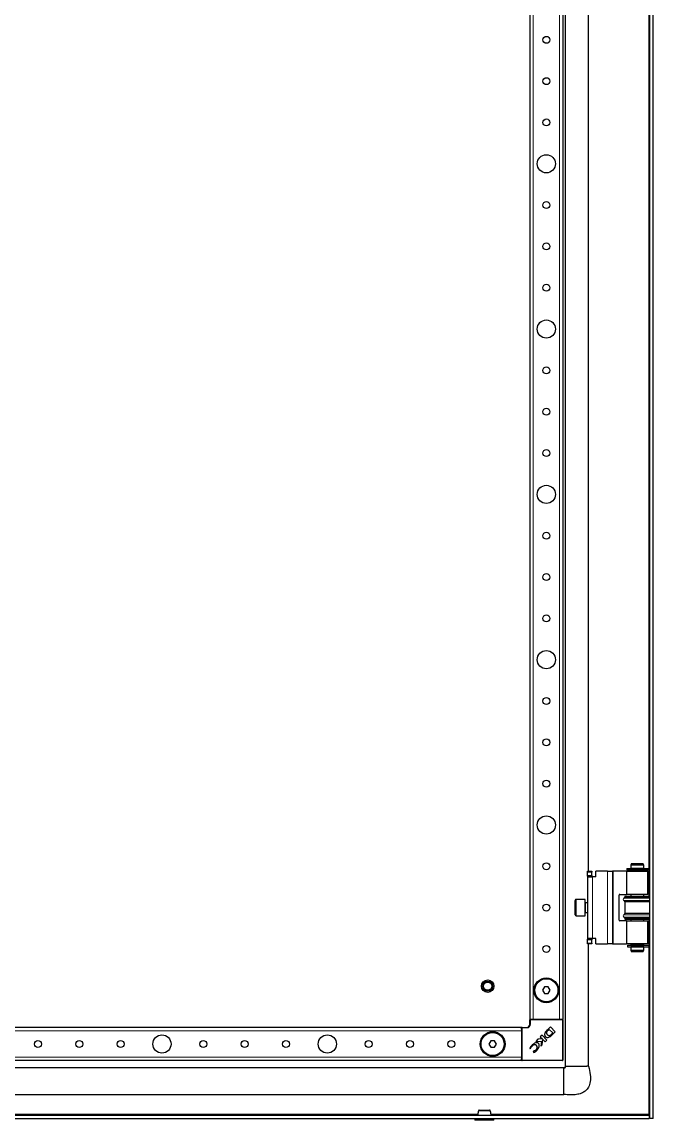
# Model space of a CAD drawing. Header units: millimetres. Extents: x -1685 to 3654, y -1920 to 1219.
# Drawn here: x -129 to 253, y -1093 to -428 of the extents above; entities that cross this region are included whole.
import ezdxf

# ---------------------------------------------------------------- set-up
doc = ezdxf.new("R2010")
doc.units = ezdxf.units.MM

msp = doc.modelspace()

# ---------------------------------------------------------------- linework, layer by layer
at = {"color": 7, "linetype": 'Continuous', "lineweight": 25}
for p, q in [((250.91, -1091.67), (250.91, 863.33)), ((252.91, -1091.67), (252.91, 863.33)), ((199.91, -1060.17), (199.91, 831.83)), ((178.41, 803.33), (178.41, -1031.67)), ((198.41, 803.33), (198.41, -1031.67)), ((213.91, -942.17), (213.91, -411.17)), ((213.36, -942.67), (213.36, -942.17)), ((213.36, -942.17), (215.86, -942.17)), ((213.36, -944.67), (213.36, -942.67)), ((215.86, -942.17), (215.86, -942.67)), ((215.86, -944.67), (215.86, -942.67)), ((225.36, -942.17), (218.36, -942.17)), ((218.36, -945.47), (218.36, -942.17)), ((225.36, -942.17), (228.36, -942.17)), ((228.36, -942.17), (228.36, -986.17)), ((228.86, -942.17), (228.36, -942.17)), ((236.96, -942.17), (228.86, -942.17)), ((236.96, -942.17), (236.96, -956.17)), ((236.96, -942.17), (249.86, -942.17)), ((237.04, -940.47), (237.04, -941.37)), ((237.04, -940.47), (237.1, -940.47)), ((237.04, -941.37), (237.1, -941.37)), ((237.1, -940.47), (250.56, -940.47)), ((237.1, -941.37), (250.56, -941.37)), ((239.99, -937.42), (239.41, -938.42)), ((239.41, -938.42), (239.41, -940.42)), ((247.41, -938.42), (239.41, -938.42)), ((243.95, -940.42), (239.41, -940.42)), ((239.41, -941.42), (239.41, -942.17)), ((243.95, -941.42), (239.41, -941.42)), ((239.91, -940.42), (239.91, -940.47)), ((239.91, -941.37), (239.91, -941.42)), ((239.99, -937.42), (246.84, -937.42)), ((247.41, -940.42), (243.95, -940.42)), ((247.41, -941.42), (243.95, -941.42)), ((247.41, -938.42), (246.84, -937.42)), ((246.91, -940.47), (246.91, -940.42)), ((246.91, -941.42), (246.91, -941.37)), ((247.41, -940.42), (247.41, -938.42)), ((247.41, -942.17), (247.41, -941.42)), ((249.86, -956.17), (249.86, -942.17)), ((250.56, -941.37), (250.56, -940.47)), ((213.36, -945.17), (213.36, -944.67)), ((215.86, -945.17), (213.36, -945.17)), ((213.36, -945.17), (213.36, -945.47)), ((213.36, -945.47), (216.36, -945.47)), ((213.36, -945.47), (213.36, -982.87)), ((215.86, -944.67), (215.86, -945.17)), ((215.86, -945.47), (215.86, -945.17)), ((218.36, -945.47), (216.36, -945.47)), ((232.86, -956.17), (236.96, -956.17)), ((249.86, -956.17), (236.96, -956.17)), ((239.41, -956.17), (239.41, -957.17)), ((247.41, -957.17), (247.41, -956.17)), ((205.86, -968.57), (205.86, -959.77)), ((211.86, -959.17), (206.46, -959.17)), ((211.86, -969.17), (211.86, -959.17)), ((213.36, -961.17), (212.11, -961.17)), ((232.36, -971.67), (232.36, -956.67)), ((235.91, -957.77), (235.21, -958.45)), ((235.21, -959.88), (235.91, -960.57)), ((235.91, -957.17), (235.91, -957.77)), ((235.91, -957.17), (250.91, -957.17)), ((250.91, -957.77), (235.91, -957.77)), ((235.91, -960.57), (235.91, -967.77)), ((250.91, -960.57), (235.91, -960.57)), ((206.46, -969.17), (211.86, -969.17)), ((212.11, -967.17), (213.36, -967.17)), ((235.91, -967.77), (235.21, -968.45)), ((250.91, -967.77), (235.91, -967.77)), ((236.96, -972.17), (232.86, -972.17)), ((235.21, -969.88), (235.91, -970.57)), ((235.91, -970.57), (235.91, -971.17)), ((250.91, -970.57), (235.91, -970.57)), ((235.91, -971.17), (250.91, -971.17)), ((236.96, -972.17), (236.96, -986.17)), ((236.96, -972.17), (249.86, -972.17)), ((239.41, -971.17), (239.41, -972.17)), ((247.41, -972.17), (247.41, -971.17)), ((249.86, -986.17), (249.86, -972.17)), ((216.36, -982.87), (213.36, -982.87)), ((213.36, -982.87), (213.36, -983.17)), ((215.86, -983.17), (215.86, -982.87)), ((218.36, -982.87), (216.36, -982.87)), ((218.36, -986.17), (218.36, -982.87)), ((213.36, -983.67), (213.36, -983.17)), ((213.36, -983.17), (215.86, -983.17)), ((213.36, -985.67), (213.36, -983.67)), ((213.36, -986.17), (213.36, -985.67)), ((215.86, -986.17), (213.36, -986.17)), ((213.91, -1060.17), (213.91, -986.17)), ((215.86, -983.17), (215.86, -983.67)), ((215.86, -985.67), (215.86, -983.67)), ((215.86, -985.67), (215.86, -986.17)), ((218.36, -986.17), (225.36, -986.17)), ((228.36, -986.17), (225.36, -986.17)), ((228.36, -986.17), (228.86, -986.17)), ((228.86, -986.17), (236.96, -986.17)), ((249.86, -986.17), (236.96, -986.17)), ((237.47, -986.97), (237.47, -987.87)), ((237.47, -986.97), (237.49, -986.97)), ((237.47, -987.87), (237.49, -987.87)), ((237.49, -986.97), (237.49, -987.87)), ((237.49, -986.97), (237.57, -986.97)), ((237.49, -987.87), (237.57, -987.87)), ((237.57, -986.97), (250.56, -986.97)), ((237.57, -987.87), (250.56, -987.87)), ((239.41, -986.17), (239.41, -986.92)), ((243.95, -986.92), (239.41, -986.92)), ((239.41, -987.92), (239.41, -989.92)), ((243.95, -987.92), (239.41, -987.92)), ((239.91, -986.92), (239.91, -986.97)), ((239.91, -987.87), (239.91, -987.92)), ((247.41, -986.92), (243.95, -986.92)), ((247.41, -987.92), (243.95, -987.92)), ((246.91, -986.97), (246.91, -986.92)), ((246.91, -987.92), (246.91, -987.87)), ((247.41, -986.92), (247.41, -986.17)), ((247.41, -989.92), (247.41, -987.92)), ((250.56, -987.87), (250.56, -986.97)), ((239.41, -989.92), (239.99, -990.92)), ((239.41, -989.92), (243.95, -989.92)), ((243.87, -990.92), (239.99, -990.92)), ((246.84, -990.92), (243.87, -990.92)), ((243.95, -989.92), (247.41, -989.92)), ((246.84, -990.92), (247.41, -989.92)), ((187.26, -1012.17), (186.11, -1014.17)), ((186.11, -1014.17), (187.26, -1016.17)), ((189.57, -1012.17), (187.26, -1012.17)), ((187.26, -1016.17), (189.57, -1016.17)), ((190.72, -1014.17), (189.57, -1012.17)), ((189.57, -1016.17), (190.72, -1014.17)), ((178.41, -1031.67), (178.71, -1031.67)), ((178.41, -1034.67), (178.41, -1031.97)), ((178.71, -1031.67), (179.36, -1031.67)), ((179.36, -1031.67), (180.41, -1031.67)), ((180.41, -1031.67), (196.41, -1031.67)), ((196.41, -1031.67), (197.47, -1031.67)), ((197.47, -1031.67), (198.11, -1031.67)), ((198.11, -1031.67), (198.41, -1031.67)), ((198.41, -1031.97), (198.41, -1056.37)), ((173.41, -1036.67), (-406.59, -1036.67)), ((173.41, -1036.67), (173.41, -1036.97)), ((173.41, -1037.62), (173.41, -1036.97)), ((173.41, -1037.62), (173.41, -1038.67)), ((173.41, -1038.67), (173.41, -1054.67)), ((173.71, -1036.67), (176.41, -1036.67)), ((185.8, -1041.32), (184.75, -1042.38)), ((184.75, -1042.38), (185.99, -1043.62)), ((188.76, -1044.28), (185.8, -1041.32)), ((188.92, -1038.21), (188.9, -1038.22)), ((190.81, -1036.32), (188.92, -1038.21)), ((190.06, -1037.8), (189.4, -1038.47)), ((192.24, -1039.98), (190.06, -1037.8)), ((193.77, -1039.28), (190.81, -1036.32)), ((191.52, -1040.72), (192.24, -1039.98)), ((191.78, -1041.27), (193.77, -1039.28)), ((154.76, -1044.67), (153.61, -1046.67)), ((153.61, -1046.67), (154.76, -1048.67)), ((157.07, -1044.67), (154.76, -1044.67)), ((154.76, -1048.67), (157.07, -1048.67)), ((158.22, -1046.67), (157.07, -1044.67)), ((157.07, -1048.67), (158.22, -1046.67)), ((178.42, -1049.04), (178.66, -1049.55)), ((178.66, -1049.55), (178.77, -1049.44)), ((183.33, -1043.79), (182.04, -1045.08)), ((182.04, -1045.08), (185.52, -1044.9)), ((185.99, -1043.62), (183.33, -1043.79)), ((185.52, -1044.9), (185.04, -1048)), ((185.04, -1048), (185.84, -1047.2)), ((185.84, -1047.2), (186.33, -1043.94)), ((186.33, -1043.94), (187.72, -1045.33)), ((187.72, -1045.33), (188.76, -1044.28)), ((173.41, -1054.67), (173.41, -1055.72)), ((173.41, -1056.37), (173.41, -1055.72)), ((180.61, -1050.99), (180.48, -1051.12)), ((180.48, -1051.12), (180.81, -1051.81)), ((198.91, -1061.17), (-407.19, -1061.17)), ((173.41, -1056.67), (-406.59, -1056.67)), ((173.41, -1056.37), (173.41, -1056.67)), ((198.11, -1056.67), (173.71, -1056.67)), ((198.91, -1077.17), (198.91, -1061.5)), ((200.03, -1060.17), (200.89, -1060.17)), ((200.89, -1060.17), (203.29, -1060.17)), ((203.29, -1060.17), (203.35, -1060.17)), ((203.35, -1060.17), (210.48, -1060.17)), ((210.48, -1060.17), (210.63, -1060.17)), ((210.63, -1060.17), (212.94, -1060.17)), ((-534.09, -1077.17), (198.91, -1077.17)), ((250.31, -1089.07), (250.52, -1089.67)), ((-539.79, -1089.67), (250.61, -1089.67)), ((-539.79, -1091.67), (250.61, -1091.67)), ((145.16, -1091.67), (145.16, -1092.42)), ((156.41, -1092.67), (145.41, -1092.67)), ((156.66, -1092.42), (156.66, -1091.67)), ((250.61, -1089.67), (250.61, -1091.67)), ((252.91, -1091.67), (250.91, -1091.67))]:
    msp.add_line(p, q, dxfattribs=at)
at = {"color": 8, "linetype": 'Continuous', "lineweight": 18}
for p, q in [((180.41, 803.33), (180.41, -1031.67)), ((196.41, 803.33), (196.41, -1031.67)), ((250.31, -412.87), (250.31, -940.47)), ((215.86, -942.67), (213.36, -942.67)), ((225.36, -942.17), (225.36, -986.17)), ((228.86, -986.17), (228.86, -942.17)), ((237.1, -940.47), (237.1, -941.37)), ((250.31, -941.37), (250.31, -957.17)), ((213.36, -944.67), (215.86, -944.67)), ((216.36, -945.47), (216.36, -982.87)), ((206.46, -959.17), (206.46, -969.17)), ((212.11, -961.17), (212.11, -964.17)), ((250.91, -958.45), (235.21, -958.45)), ((250.91, -959.88), (235.21, -959.88)), ((212.11, -964.17), (212.11, -967.17)), ((250.91, -968.45), (235.21, -968.45)), ((250.91, -969.88), (235.21, -969.88)), ((250.31, -971.17), (250.31, -986.97)), ((215.86, -983.67), (213.36, -983.67)), ((213.36, -985.67), (215.86, -985.67)), ((237.57, -986.97), (237.57, -987.87)), ((250.31, -987.87), (250.31, -1089.07)), ((178.41, -1031.97), (178.71, -1031.97)), ((178.41, -1034.67), (178.71, -1034.67)), ((178.71, -1031.97), (178.71, -1031.67)), ((178.71, -1031.97), (178.71, -1034.67)), ((198.11, -1031.97), (178.71, -1031.97)), ((198.11, -1031.97), (198.11, -1031.67)), ((198.11, -1056.37), (198.11, -1031.97)), ((198.11, -1031.97), (198.41, -1031.97)), ((173.41, -1038.67), (-406.59, -1038.67)), ((173.41, -1036.97), (173.71, -1036.97)), ((173.71, -1036.97), (173.71, -1036.67)), ((176.41, -1036.97), (173.71, -1036.97)), ((173.71, -1036.97), (173.71, -1056.37)), ((176.41, -1036.67), (176.41, -1036.97)), ((173.41, -1054.67), (-406.59, -1054.67)), ((173.41, -1056.37), (173.71, -1056.37)), ((173.71, -1056.37), (198.11, -1056.37)), ((173.71, -1056.67), (173.71, -1056.37)), ((198.11, -1056.37), (198.11, -1056.67)), ((198.11, -1056.37), (198.41, -1056.37)), ((146.94, -1089.07), (-436.11, -1089.07)), ((250.31, -1089.07), (154.89, -1089.07)), ((145.16, -1092.42), (156.66, -1092.42))]:
    msp.add_line(p, q, dxfattribs=at)
at = {"color": 7, "linetype": 'Continuous', "lineweight": 25}
for centre, radius in [((188.41, -439.17), 2.1), ((188.41, -464.17), 2.1), ((188.41, -489.17), 2.1), ((188.41, -514.17), 5.5), ((188.41, -539.17), 2.1), ((188.41, -564.17), 2.1), ((188.41, -589.17), 2.1), ((188.41, -614.17), 5.5), ((188.41, -639.17), 2.1), ((188.41, -664.17), 2.1), ((188.41, -689.17), 2.1), ((188.41, -714.17), 5.5), ((188.41, -739.17), 2.1), ((188.41, -764.17), 2.1), ((188.41, -789.17), 2.1), ((188.41, -814.17), 5.5), ((188.41, -839.17), 2.1), ((188.41, -864.17), 2.1), ((188.41, -889.17), 2.1), ((188.41, -914.17), 5.5), ((188.41, -939.17), 2.1), ((188.41, -964.17), 2.1), ((188.41, -989.17), 2.1), ((152.91, -1011.67), 3.75), ((152.91, -1011.67), 3), ((152.91, -1011.67), 2.5), ((188.41, -1014.17), 7.5), ((188.41, -1014.17), 7), ((-44.09, -1046.67), 5.5), ((55.91, -1046.67), 5.5), ((155.91, -1046.67), 7.5), ((155.91, -1046.67), 7), ((-119.09, -1046.67), 2.1), ((-94.09, -1046.67), 2.1), ((-69.09, -1046.67), 2.1), ((-19.09, -1046.67), 2.1), ((5.91, -1046.67), 2.1), ((30.91, -1046.67), 2.1), ((80.91, -1046.67), 2.1), ((105.91, -1046.67), 2.1), ((130.91, -1046.67), 2.1)]:
    msp.add_circle(centre, radius, dxfattribs=at)
for centre, radius, start, end in [((232.86, -956.67), 0.5, 90, 180), ((206.46, -959.77), 0.6, 90, 180), ((212.11, -960.92), 0.25, 180, 270), ((235.91, -959.17), 1, 134.427, 225.573), ((206.46, -968.57), 0.6, 180, 270), ((212.11, -967.42), 0.25, 90, 180), ((235.91, -969.17), 1, 134.427, 225.573), ((232.86, -971.67), 0.5, 180, 270), ((176.41, -1034.67), 2, 270, 0), ((178.71, -1031.97), 0.3, 90, 180), ((198.11, -1031.97), 0.3, 0, 90), ((173.71, -1036.97), 0.3, 90, 180), ((188.12, -1038.06), 4.87, 290.34448, 318.77765), ((187.34, -1036.25), 6.12, 306.98881, 313.07444), ((181.34, -1049.07), 1.94, 53.30966, 142.34638), ((180.9, -1048.67), 1.97, 308.45405, 35.887), ((173.71, -1056.37), 0.3, 180, 270), ((198.11, -1056.37), 0.3, 270, 0), ((147.8, -1087.17), 0.5, 89.99815, 165.40011), ((154.03, -1087.17), 0.5, 15.31604, 90.02276), ((145.41, -1092.42), 0.25, 180, 270), ((156.41, -1092.42), 0.25, 270, 0)]:
    msp.add_arc(centre, radius, start, end, dxfattribs=at)
at = {"color": 8, "linetype": 'Continuous', "lineweight": 18}
msp.add_arc((176.41, -1034.67), 2.3, 270, 0, dxfattribs=at)
at = {"color": 7, "linetype": 'Continuous', "lineweight": 25}
for points, knots in [([(187.76, -1039.55), (187.66, -1039.76), (187.45, -1040.14), (187.33, -1040.78), (187.37, -1041.37), (187.57, -1041.91), (187.93, -1042.34), (188.45, -1042.63), (189.1, -1042.75), (189.56, -1042.67), (189.81, -1042.62)], [0, 0, 0, 0, 0.138091, 0.265455, 0.384013, 0.496103, 0.605759, 0.71979, 0.847662, 1, 1, 1, 1]), ([(188.44, -1038.71), (188.31, -1038.86), (188.06, -1039.12), (187.86, -1039.42), (187.76, -1039.55)], [0, 0, 0, 0, 0.55183, 1, 1, 1, 1]), ([(188.9, -1038.22), (188.82, -1038.3), (188.67, -1038.46), (188.52, -1038.62), (188.44, -1038.71)], [0, 0, 0, 0, 0.486421, 1, 1, 1, 1]), ([(189.4, -1038.47), (189.21, -1038.68), (188.86, -1039.04), (188.54, -1039.58), (188.48, -1040.03), (188.55, -1040.37), (188.73, -1040.73), (188.93, -1040.94), (189.04, -1041.05)], [0, 0, 0, 0, 0.2746757, 0.5030419, 0.607381, 0.7165791, 0.8434117, 1, 1, 1, 1]), ([(189.04, -1041.05), (189.13, -1041.14), (189.31, -1041.31), (189.59, -1041.49), (189.86, -1041.58), (190.19, -1041.58), (190.59, -1041.43), (190.87, -1041.24), (191.03, -1041.14)], [0, 0, 0, 0, 0.176808, 0.319231, 0.43938, 0.552395, 0.749205, 1, 1, 1, 1]), ([(179.52, -1047.53), (179.27, -1047.8), (178.85, -1048.26), (178.54, -1048.81), (178.42, -1049.04)], [0, 0, 0, 0, 0.577653, 1, 1, 1, 1]), ([(178.77, -1049.44), (178.92, -1049.13), (179.18, -1048.56), (179.61, -1048.1), (179.8, -1047.89)], [0, 0, 0, 0, 0.547643, 1, 1, 1, 1]), ([(183.75, -1046.41), (183.59, -1046.27), (183.25, -1045.99), (182.56, -1045.82), (181.68, -1045.95), (180.6, -1046.52), (179.92, -1047.16), (179.52, -1047.53)], [0, 0, 0, 0, 0.130532, 0.266031, 0.423997, 0.666819, 1, 1, 1, 1]), ([(182.54, -1050.57), (182.87, -1050.2), (183.49, -1049.51), (184.04, -1048.34), (184.18, -1047.4), (184.02, -1046.75), (183.84, -1046.52), (183.75, -1046.41)], [0, 0, 0, 0, 0.315674, 0.58952, 0.813199, 0.909026, 1, 1, 1, 1]), ([(182.13, -1050.21), (181.87, -1050.43), (181.42, -1050.81), (180.85, -1050.93), (180.61, -1050.99)], [0, 0, 0, 0, 0.5796082, 1, 1, 1, 1]), ([(180.81, -1051.81), (181.15, -1051.63), (181.78, -1051.29), (182.3, -1050.8), (182.54, -1050.57)], [0, 0, 0, 0, 0.5368, 1, 1, 1, 1]), ([(199.95, -1060.17), (199.94, -1060.3), (199.91, -1060.55), (199.78, -1060.75), (199.65, -1060.84), (199.61, -1060.94), (199.59, -1061.01), (199.57, -1061.07), (199.55, -1061.11), (199.53, -1061.14), (199.5, -1061.19), (199.45, -1061.24), (199.33, -1061.3), (199.14, -1061.34), (198.99, -1061.33), (198.91, -1061.33)], [0, 0, 0, 0, 0.233411, 0.418546, 0.549351, 0.595026, 0.631329, 0.647111, 0.661994, 0.676639, 0.691742, 0.725563, 0.766794, 0.872627, 1, 1, 1, 1]), ([(213.91, -1060.17), (214.32, -1061.85), (215.05, -1064.89), (215.15, -1069.2), (214.18, -1072.75), (212.12, -1075.2), (209.49, -1076.63), (206.47, -1077.37), (202.87, -1077.57), (200.3, -1077.31), (198.91, -1077.17)], [0, 0, 0, 0, 0.176067, 0.318225, 0.435596, 0.543482, 0.633889, 0.737152, 0.858183, 1, 1, 1, 1]), ([(198.91, -1061.17), (199.14, -1061.02), (199.54, -1060.75), (199.8, -1060.35), (199.91, -1060.17)], [0, 0, 0, 0, 0.556114, 1, 1, 1, 1]), ([(147.33, -1087.02), (147.14, -1087.76), (146.91, -1088.62), (146.9, -1089.54), (146.89, -1089.67)], [0, 0, 0, 0, 0.85815, 1, 1, 1, 1]), ([(147.8, -1086.67), (147.84, -1086.67), (147.93, -1086.67), (148.48, -1086.67), (149.29, -1086.67), (150.29, -1086.67), (151.35, -1086.67), (152.13, -1086.67), (152.52, -1086.67), (152.62, -1086.67)], [0, 0, 0, 0, 0.158514, 0.317278, 0.475863, 0.634247, 0.792477, 0.950708, 1, 1, 1, 1]), ([(152.62, -1086.67), (152.81, -1086.67), (153.28, -1086.67), (153.82, -1086.67), (153.95, -1086.67), (154.02, -1086.67)], [0, 0, 0, 0, 0.256553, 0.627981, 1, 1, 1, 1]), ([(154.94, -1089.67), (154.93, -1089.54), (154.91, -1088.62), (154.69, -1087.76), (154.5, -1087.02)], [0, 0, 0, 0, 0.14185, 1, 1, 1, 1]), ([(250.61, -1089.97), (250.64, -1090.05), (250.75, -1090.37), (250.88, -1090.94), (250.9, -1091.42), (250.91, -1091.67)], [0, 0, 0, 0, 0.1417423, 0.5662026, 1, 1, 1, 1])]:
    msp.add_open_spline(points, degree=3, knots=knots, dxfattribs=at)
for points in [[(213.91, -1060.17), (213.87, -1060.17), (213.79, -1060.17), (213.22, -1060.17), (212.94, -1060.17)], [(250.61, -1089.67), (250.59, -1089.66), (250.54, -1089.64), (250.46, -1089.5), (250.39, -1089.3), (250.34, -1089.15), (250.31, -1089.07)]]:
    msp.add_open_spline(points, degree=3, dxfattribs=at)
at = {"color": 8, "linetype": 'Continuous', "lineweight": 18}
for points, knots in [([(152.88, -1087.05), (152.77, -1087.05), (152.33, -1087.05), (151.81, -1087.05), (151.01, -1087.05), (150.19, -1087.05), (149.04, -1087.05), (148.09, -1087.05), (147.51, -1087.05), (147.26, -1087.05), (147.33, -1087.05), (147.33, -1087.05)], [0, 0, 0, 0, 0.048751, 0.204942, 0.205393, 0.362034, 0.518827, 0.675799, 0.832923, 0.989778, 1, 1, 1, 1]), ([(154.47, -1087.05), (154.48, -1087.05), (154.54, -1087.05), (154.24, -1087.05), (153.65, -1087.05), (153.11, -1087.05), (152.88, -1087.05)], [0, 0, 0, 0, 0.083271, 0.424284, 0.764725, 1, 1, 1, 1])]:
    msp.add_open_spline(points, degree=3, knots=knots, dxfattribs=at)

doc.saveas('drawing.dxf')
